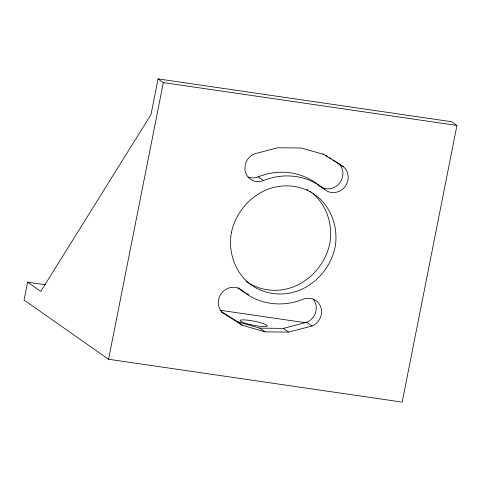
<?xml version="1.0" encoding="UTF-8"?>
<svg xmlns="http://www.w3.org/2000/svg" width="481" height="481" viewBox="0 0 481 481"><rect width="100%" height="100%" fill="white"/><g stroke="black" fill="none" stroke-linecap="round" stroke-linejoin="round"><path stroke-width="0.72" d="M27.585 282.167L24.05 300.018L108.556 359.265L402.17 402.11L456.95 125.439L451.671 121.735L158.057 78.89L150.992 114.586L40.789 291.426L27.585 282.167L45.424 284.77M108.556 359.265L163.342 82.594L158.057 78.89M221.513 311.724L237.349 321.657L259.752 328.15L283.393 328.379L306.662 322.324A14.725 13.787 -55 0 0 316.017 310.966L316.282 307.203A14.725 13.787 -55 0 0 313.095 299.122M288.672 332.082L311.947 326.028A14.725 13.787 -55 0 0 321.302 314.67L321.561 310.9A14.725 13.787 -55 0 0 303.024 299.278A65.332 61.189 -55 0 1 241.709 290.332A14.725 13.787 -55 0 0 219.739 296.043L218.536 299.669A14.725 13.787 -55 0 0 222.998 313.047L242.628 325.36L265.031 331.854L288.672 332.082L283.393 328.379M163.342 82.594L456.95 125.439M220.106 310.257L306.331 322.841M343.47 166.805L323.839 154.491L301.437 147.998L277.796 147.769L254.521 153.824A14.725 13.787 -55 0 0 245.166 165.181L244.907 168.945A14.725 13.787 -55 0 0 263.444 180.573A65.332 61.189 -55 0 1 324.753 189.52A14.725 13.787 -55 0 0 346.729 183.808L347.931 180.177A14.725 13.787 -55 0 0 343.47 166.805L333.123 159.926M325.523 155.159L327.423 156.349M329.323 157.54L331.223 158.73M322.661 153.667L323.839 154.491M248.058 177.044A14.725 13.787 -55 0 0 258.159 176.87A65.332 61.189 -55 0 1 319.474 185.816L324.753 189.52M258.159 176.87L263.444 180.573M306.662 322.324L311.947 326.028M238.191 287.86L241.709 290.332M259.752 328.15L265.031 331.854M237.349 321.657L242.628 325.36M221.825 312.223L222.998 313.047M313.041 193.627C327.158 205.964 333.117 225.511 329.768 243.783C325.655 262.626 312.44 278.806 294.679 286.375A55.213 51.707 -55 0 1 245.821 281.12M338.191 163.101A14.725 13.787 -55 0 1 342.646 176.479L341.444 180.104A14.725 13.787 -55 0 1 319.474 185.816M310.083 191.33A55.213 51.707 -55 0 1 311.291 192.226M306.932 189.243A55.213 51.707 -55 0 1 308.213 190.049M248.653 294.504A65.332 61.189 -55 0 1 246.699 293.53M245.418 292.833A65.332 61.189 -55 0 1 240.458 289.724M239.273 288.871A65.332 61.189 -55 0 1 238.113 287.993M231.421 232.365C228.072 250.637 234.025 270.184 248.142 282.521A55.213 51.707 -55 0 0 299.958 290.079C317.725 282.503 330.94 266.33 335.047 247.487C338.396 229.215 332.443 209.668 318.326 197.33A55.213 51.707 -55 0 0 266.51 189.773C248.743 197.342 235.528 213.522 231.421 232.365M267.208 325.727L266.558 325.066A13.805 2.062 11.2 0 0 251.202 320.677A13.805 2.062 11.2 0 0 240.157 320.719L240.801 321.386A13.805 2.062 11.2 0 0 256.163 325.769A13.805 2.062 11.2 0 0 267.208 325.727"/></g></svg>
